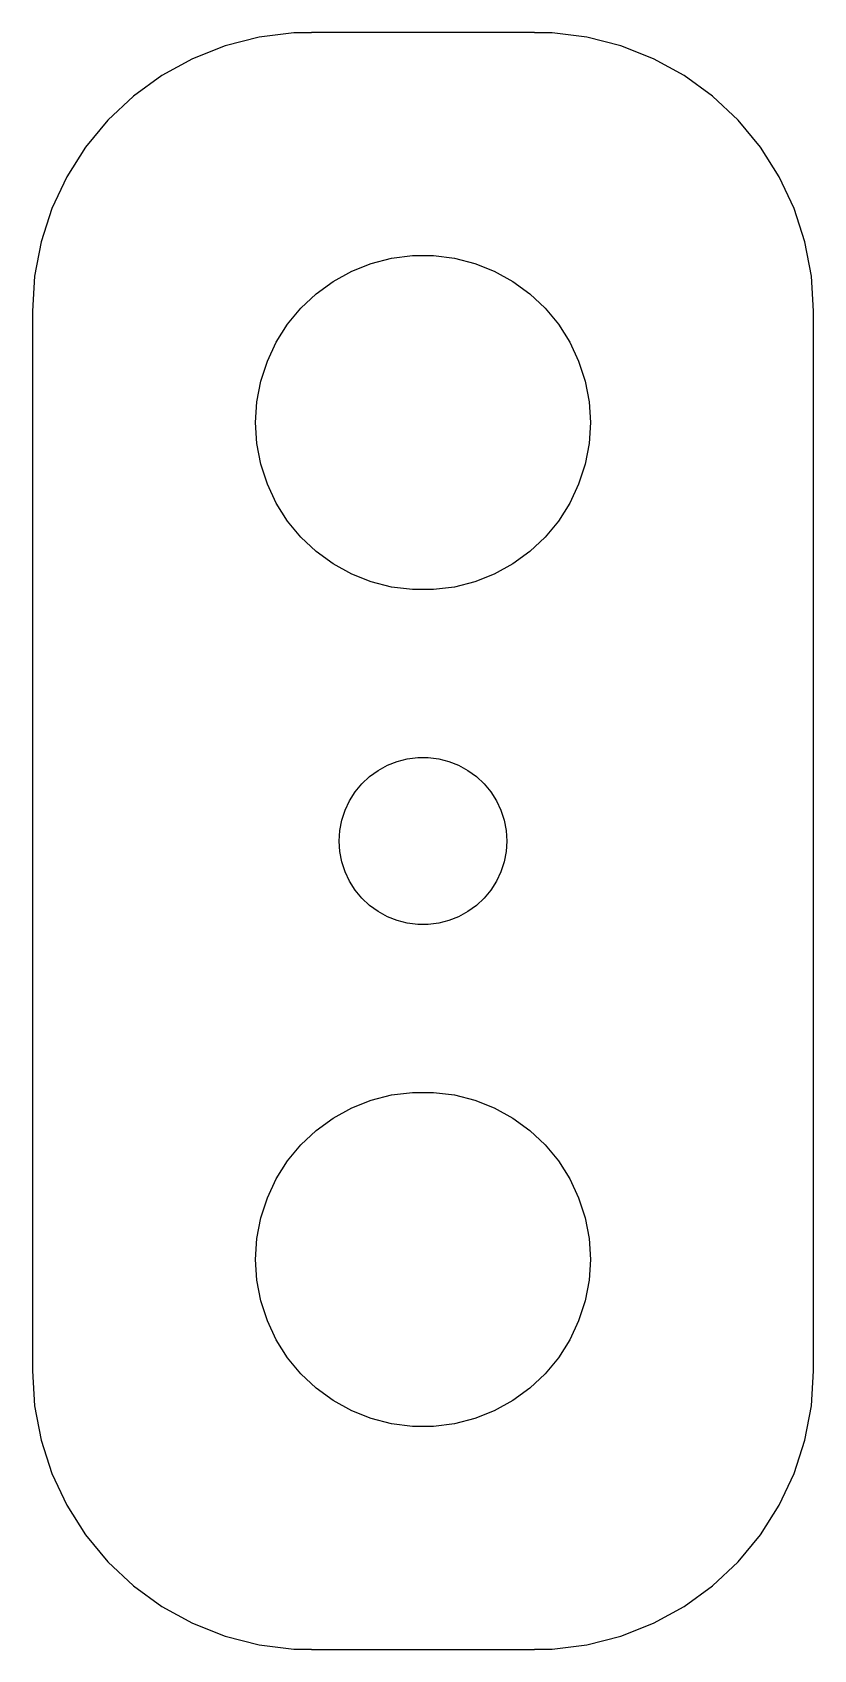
# Model space of a CAD drawing. Extents: x -7 to 7, y -14.5 to 14.5.
import ezdxf

# ---------------------------------------------------------------- set-up
doc = ezdxf.new("R2010")
doc.units = 0
doc.layers.get('0').update_dxf_attribs({"linetype": 'CONTINUOUS'})

msp = doc.modelspace()

# ---------------------------------------------------------------- linework, layer by layer
for points in [[(2, -14.4901), (2.31395, -14.4901), (2.93691, -14.4114), (3.54508, -14.2553), (4.1289, -14.0241), (4.67913, -13.7216), (5.18712, -13.3526), (5.64484, -12.9227), (6.04508, -12.4389), (6.38153, -11.9088), (6.64888, -11.3406), (6.84292, -10.7434), (6.96057, -10.1267), (7, -9.5), (7, 9.5), (6.96057, 10.1267), (6.84292, 10.7434), (6.64888, 11.3406), (6.38153, 11.9088), (6.04508, 12.4389), (5.64484, 12.9227), (5.18712, 13.3526), (4.67913, 13.7216), (4.1289, 14.0241), (3.54508, 14.2553), (2.93691, 14.4114), (2.31395, 14.4901), (2, 14.4901), (2, 14.497), (-2, 14.497), (-2, 14.4901), (-2.31395, 14.4901), (-2.93691, 14.4114), (-3.54508, 14.2553), (-4.1289, 14.0241), (-4.67913, 13.7216), (-5.18712, 13.3526), (-5.64484, 12.9227), (-6.04508, 12.4389), (-6.38153, 11.9088), (-6.64888, 11.3406), (-6.84292, 10.7434), (-6.96057, 10.1267), (-7, 9.5), (-7, -9.5), (-6.96057, -10.1267), (-6.84292, -10.7434), (-6.64888, -11.3406), (-6.38153, -11.9088), (-6.04508, -12.4389), (-5.64484, -12.9227), (-5.18712, -13.3526), (-4.67913, -13.7216), (-4.1289, -14.0241), (-3.54508, -14.2553), (-2.93691, -14.4114), (-2.31395, -14.4901), (-2, -14.4901), (-2, -14.497), (2, -14.497)], [(-0.188372, 4.50592), (-0.562144, 4.55314), (-0.927051, 4.64683), (-1.27734, 4.78552), (-1.60748, 4.96702), (-1.91227, 5.18846), (-2.18691, 5.44636), (-2.42705, 5.73664), (-2.62892, 6.05474), (-2.78933, 6.39563), (-2.90575, 6.75393), (-2.97634, 7.124), (-3, 7.5), (-2.97634, 7.876), (-2.90575, 8.24607), (-2.78933, 8.60437), (-2.62892, 8.94526), (-2.42705, 9.26336), (-2.18691, 9.55364), (-1.91227, 9.81154), (-1.60748, 10.033), (-1.27734, 10.2145), (-0.927051, 10.3532), (-0.562144, 10.4469), (-0.188372, 10.4941), (0.188372, 10.4941), (0.562144, 10.4469), (0.927051, 10.3532), (1.27734, 10.2145), (1.60748, 10.033), (1.91227, 9.81154), (2.18691, 9.55364), (2.42705, 9.26336), (2.62892, 8.94526), (2.78933, 8.60437), (2.90575, 8.24607), (2.97634, 7.876), (3, 7.5), (2.97634, 7.124), (2.90575, 6.75393), (2.78933, 6.39563), (2.62892, 6.05474), (2.42705, 5.73664), (2.18691, 5.44636), (1.91227, 5.18846), (1.60748, 4.96702), (1.27734, 4.78552), (0.927051, 4.64683), (0.562144, 4.55314), (0.188372, 4.50592)], [(-0.094186, -1.49704), (-0.281072, -1.47343), (-0.463525, -1.42658), (-0.638669, -1.35724), (-0.80374, -1.26649), (-0.956136, -1.15577), (-1.09345, -1.02682), (-1.21353, -0.881678), (-1.31446, -0.722631), (-1.39466, -0.552187), (-1.45287, -0.373035), (-1.48817, -0.188), (-1.5, 0), (-1.48817, 0.188), (-1.45287, 0.373035), (-1.39466, 0.552187), (-1.31446, 0.722631), (-1.21353, 0.881678), (-1.09345, 1.02682), (-0.956136, 1.15577), (-0.80374, 1.26649), (-0.638669, 1.35724), (-0.463525, 1.42658), (-0.281072, 1.47343), (-0.094186, 1.49704), (0.094186, 1.49704), (0.281072, 1.47343), (0.463525, 1.42658), (0.638669, 1.35724), (0.80374, 1.26649), (0.956136, 1.15577), (1.09345, 1.02682), (1.21353, 0.881678), (1.31446, 0.722631), (1.39466, 0.552187), (1.45287, 0.373035), (1.48817, 0.188), (1.5, 0), (1.48817, -0.188), (1.45287, -0.373035), (1.39466, -0.552187), (1.31446, -0.722631), (1.21353, -0.881678), (1.09345, -1.02682), (0.956136, -1.15577), (0.80374, -1.26649), (0.638669, -1.35724), (0.463525, -1.42658), (0.281072, -1.47343), (0.094186, -1.49704)], [(-0.188372, -10.4941), (-0.562144, -10.4469), (-0.927051, -10.3532), (-1.27734, -10.2145), (-1.60748, -10.033), (-1.91227, -9.81154), (-2.18691, -9.55364), (-2.42705, -9.26336), (-2.62892, -8.94526), (-2.78933, -8.60437), (-2.90575, -8.24607), (-2.97634, -7.876), (-3, -7.5), (-2.97634, -7.124), (-2.90575, -6.75393), (-2.78933, -6.39563), (-2.62892, -6.05474), (-2.42705, -5.73664), (-2.18691, -5.44636), (-1.91227, -5.18846), (-1.60748, -4.96702), (-1.27734, -4.78552), (-0.927051, -4.64683), (-0.562144, -4.55314), (-0.188372, -4.50592), (0.188372, -4.50592), (0.562144, -4.55314), (0.927051, -4.64683), (1.27734, -4.78552), (1.60748, -4.96702), (1.91227, -5.18846), (2.18691, -5.44636), (2.42705, -5.73664), (2.62892, -6.05474), (2.78933, -6.39563), (2.90575, -6.75393), (2.97634, -7.124), (3, -7.5), (2.97634, -7.876), (2.90575, -8.24607), (2.78933, -8.60437), (2.62892, -8.94526), (2.42705, -9.26336), (2.18691, -9.55364), (1.91227, -9.81154), (1.60748, -10.033), (1.27734, -10.2145), (0.927051, -10.3532), (0.562144, -10.4469), (0.188372, -10.4941)]]:
    msp.add_lwpolyline(points, close=True)

doc.saveas('drawing.dxf')
